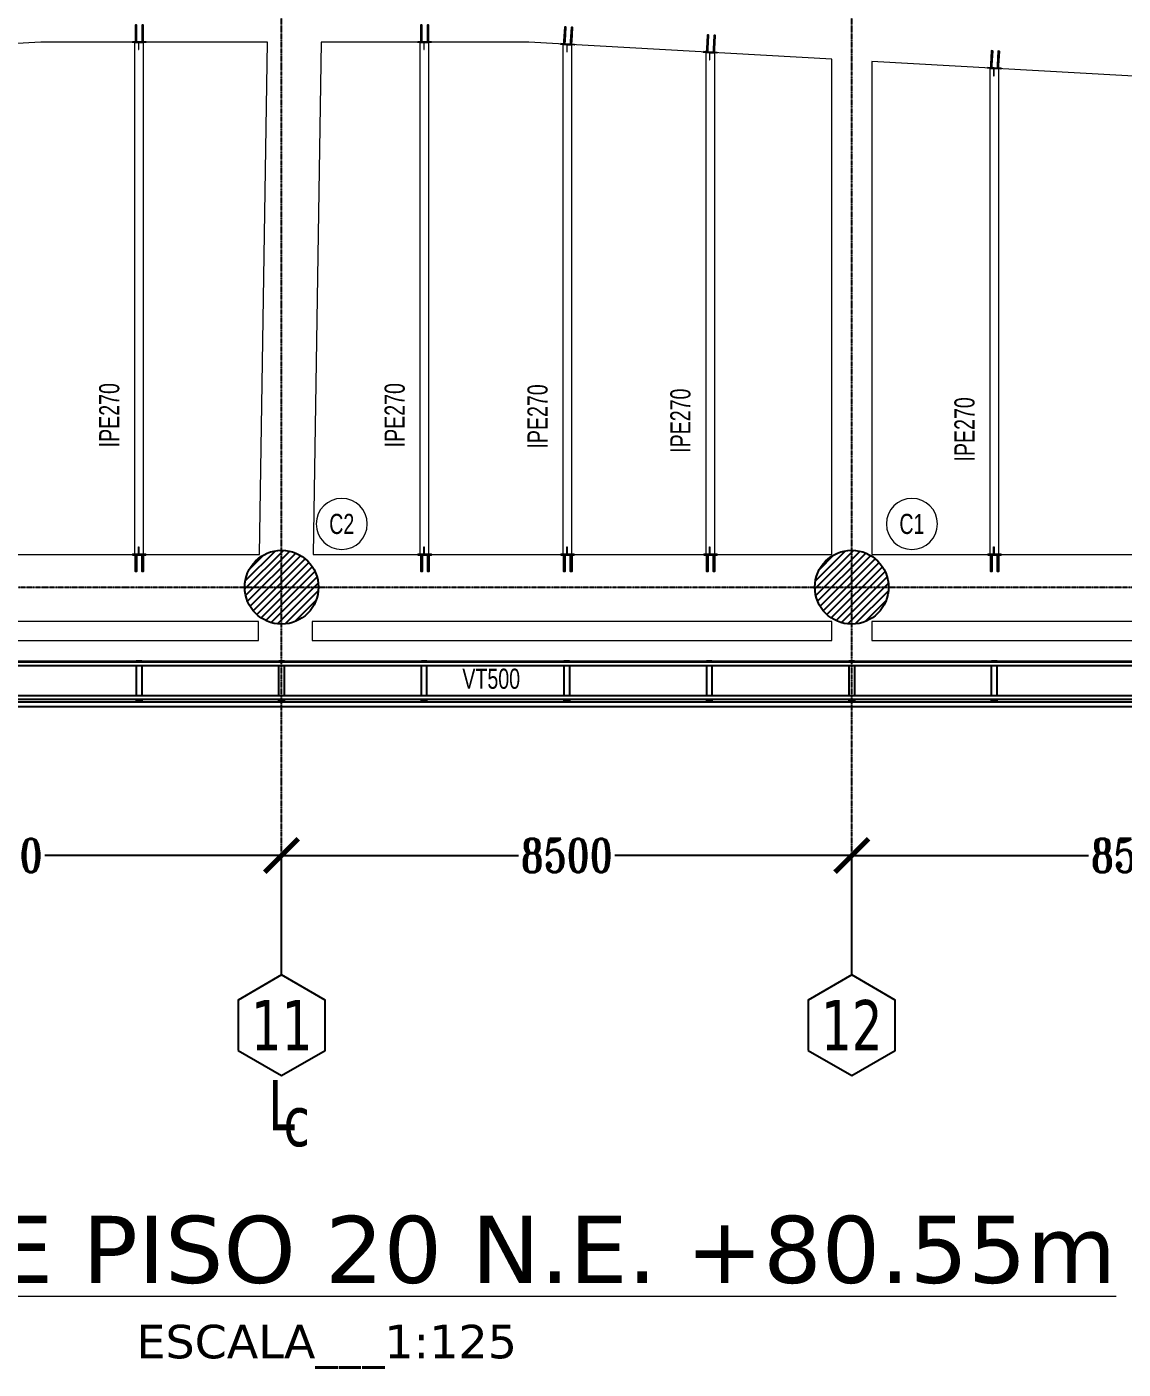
# Model space of a CAD drawing. Header units: millimetres. Extents: x -6598 to 74598, y -11659 to 33736.
# Drawn here: x 30202 to 46546, y -11659 to 8355 of the extents above; entities that cross this region are included whole.
import ezdxf
from ezdxf.enums import TextEntityAlignment as Align

# ---------------------------------------------------------------- set-up
doc = ezdxf.new("R2010")
doc.units = ezdxf.units.MM
doc.header["$LTSCALE"] = 0.95
doc.linetypes.add('DXK_LINE_DOT3', pattern=[5.9187, 2.979, -0.9799, 0.9799, -0.9799])
for name, color, linetype, lineweight in [('0-2', 250, 'Continuous', 5), ('E_COLUMNAS-4', 1, 'Continuous', 25), ('E_TEXTO', 3, 'Continuous', 9), ('E_VIGAS', 7, 'Continuous', 9), ('E_VIGAS-1', 5, 'Continuous', 25), ('E_VIGAS-2', 10, 'Continuous', 25), ('HCB-TEXT-H1', 6, 'Continuous', 18), ('HCB-TEXT-H2', 4, 'Continuous', 18), ('HCB-VIGAS', 4, 'Continuous', 15)]:
    doc.layers.add(name, color=color, linetype=linetype, lineweight=lineweight)
for name, color, linetype in [('COTAS', 8, 'Continuous'), ('HCB-ACH_PANT', 253, 'Continuous'), ('HCB-EJES', 1, 'Continuous'), ('HCB-PLATINAS', 5, 'Continuous'), ('HCB-ROTULOS', 2, 'Continuous')]:
    doc.layers.add(name, color=color, linetype=linetype)
doc.styles.add('Arial Narrow', font='', dxfattribs={"width": 0.85, "height": 0.3})
doc.styles.add('ROMANT', font='romant.shx', dxfattribs={"width": 0.8})
doc.styles.add('VERDANA', font='verdana.ttf')
doc.styles.get('Arial Narrow').set_extended_font_data('Arial Narrow')
doc.dimstyles.new('1.125', dxfattribs={"dimscale": 0, "dimtxt": 500, "dimasz": 500, "dimexe": 4, "dimexo": 4, "dimgap": 15, "dimtad": 0, "dimdec": 0, "dimzin": 4, "dimdsep": 46, "dimtxsty": 'ROMANT', "dimblk": 'ARCHTICK', "dimcen": -10, "dimclrd": 256, "dimclrt": 3, "dimadec": 0, "dimazin": 0, "dimtfac": 1, "dimtdec": 0, "dimtix": 1, "dimtmove": 0, "dimatfit": 0, "dimldrblk": 'OBLIQUE', "dimfxl": 0.05, "dimtolj": 1, "dimtzin": 0, "dimarcsym": 0})

# ---------------------------------------------------------------- blocks, each defined once
blk = doc.blocks.new('_ArchTick')
at = {"color": 0, "linetype": 'ByBlock', "const_width": 0.15}
blk.add_lwpolyline([(-0.5, -0.5), (0.5, 0.5)], dxfattribs=at)
blk = doc.blocks.new('*D116')
at = {"layer": 'COTAS', "color": 0, "lineweight": -2, "transparency": 16777216}
for p, q in [((25500, -5776), (25500, -3996)), ((34000, -5776), (34000, -3996))]:
    blk.add_line(p, q, dxfattribs=at)
at = {"layer": 'COTAS', "lineweight": -2, "transparency": 16777216}
for p, q in [((25500, -4000), (29030, -4000)), ((34000, -4000), (30470, -4000))]:
    blk.add_line(p, q, dxfattribs=at)
at = {"layer": 'Defpoints', "color": 0, "transparency": 16777216}
for p in [(25500, -4000), (25500, -5780), (34000, -5780)]:
    blk.add_point(p, dxfattribs=at)
at = {"layer": 'COTAS', "lineweight": -2, "transparency": 16777216, "xscale": 500, "yscale": 500, "zscale": 500, "rotation": 180}
blk.add_blockref('_ArchTick', (25500, -4000), dxfattribs=at)
at = {"layer": 'COTAS', "lineweight": -2, "transparency": 16777216, "xscale": 500, "yscale": 500, "zscale": 500}
blk.add_blockref('_ArchTick', (34000, -4000), dxfattribs=at)
at = {"layer": 'COTAS', "color": 3, "transparency": 16777216, "insert": (29750, -4000), "char_height": 500, "attachment_point": 5, "style": 'ROMANT'}
blk.add_mtext('\\A1;8500', dxfattribs=at)
blk = doc.blocks.new('_Oblique')
at = {"color": 0, "linetype": 'ByBlock', "lineweight": -2}
blk.add_line((-0.5, -0.5), (0.5, 0.5), dxfattribs=at)
blk = doc.blocks.new('*D117')
at = {"layer": 'COTAS', "color": 0, "lineweight": -2, "transparency": 16777216}
for p, q in [((34000, -5776), (34000, -3996)), ((42500, -5776), (42500, -3996))]:
    blk.add_line(p, q, dxfattribs=at)
at = {"layer": 'COTAS', "lineweight": -2, "transparency": 16777216}
for p, q in [((34000, -4000), (37530, -4000)), ((42500, -4000), (38970, -4000))]:
    blk.add_line(p, q, dxfattribs=at)
at = {"layer": 'Defpoints', "color": 0, "transparency": 16777216}
for p in [(34000, -4000), (34000, -5780), (42500, -5780)]:
    blk.add_point(p, dxfattribs=at)
at = {"layer": 'COTAS', "lineweight": -2, "transparency": 16777216, "xscale": 500, "yscale": 500, "zscale": 500, "rotation": 180}
blk.add_blockref('_ArchTick', (34000, -4000), dxfattribs=at)
at = {"layer": 'COTAS', "lineweight": -2, "transparency": 16777216, "xscale": 500, "yscale": 500, "zscale": 500}
blk.add_blockref('_ArchTick', (42500, -4000), dxfattribs=at)
at = {"layer": 'COTAS', "color": 3, "transparency": 16777216, "insert": (38250, -4000), "char_height": 500, "attachment_point": 5, "style": 'ROMANT'}
blk.add_mtext('\\A1;8500', dxfattribs=at)
blk = doc.blocks.new('*D118')
at = {"layer": 'COTAS', "color": 0, "lineweight": -2, "transparency": 16777216}
for p, q in [((42500, -5776), (42500, -3996)), ((51000, -5776), (51000, -3996))]:
    blk.add_line(p, q, dxfattribs=at)
at = {"layer": 'COTAS', "lineweight": -2, "transparency": 16777216}
for p, q in [((42500, -4000), (46030, -4000)), ((51000, -4000), (47470, -4000))]:
    blk.add_line(p, q, dxfattribs=at)
at = {"layer": 'Defpoints', "color": 0, "transparency": 16777216}
for p in [(42500, -4000), (42500, -5780), (51000, -5780)]:
    blk.add_point(p, dxfattribs=at)
at = {"layer": 'COTAS', "lineweight": -2, "transparency": 16777216, "xscale": 500, "yscale": 500, "zscale": 500, "rotation": 180}
blk.add_blockref('_ArchTick', (42500, -4000), dxfattribs=at)
at = {"layer": 'COTAS', "lineweight": -2, "transparency": 16777216, "xscale": 500, "yscale": 500, "zscale": 500}
blk.add_blockref('_ArchTick', (51000, -4000), dxfattribs=at)
at = {"layer": 'COTAS', "color": 3, "transparency": 16777216, "insert": (46750, -4000), "char_height": 500, "attachment_point": 5, "style": 'ROMANT'}
blk.add_mtext('\\A1;8500', dxfattribs=at)
blk = doc.blocks.new('EST_SFM_VIGA-METALICA-SECCION-C - EST_SFM_VIGA-METALICA-UPN100-1527742-PLANTA TIPO PISO 18 A PISO 23')
at = {"layer": 'E_VIGAS-2'}
for p, q in [((34.044, 0.018), (-34.827, 0.018)), ((-34.827, -0.032), (34.044, -0.032))]:
    blk.add_line(p, q, dxfattribs=at)
blk = doc.blocks.new('EST_SFM_VIGA-METALICA-SECCION-C - EST_SFM_VIGA-METALICA-UPN100-1527772-PLANTA TIPO PISO 18 A PISO 23')
at = {"layer": 'E_VIGAS-2'}
for p, q in [((34.942, 0.032), (-34.929, 0.032)), ((-34.929, -0.018), (34.942, -0.018))]:
    blk.add_line(p, q, dxfattribs=at)
blk = doc.blocks.new('EST_SFM_VIGA-METALICA-SECCION-C - EST_SFM_VIGA-METALICA-UPN160-1579051-PLANTA TIPO PISO 18 A PISO 23')
at = {"layer": 'E_VIGAS-1'}
for p, q in [((30.107, 0.047), (-30.264, 0.047)), ((-30.269, -0.018), (30.113, -0.018))]:
    blk.add_line(p, q, dxfattribs=at)
blk = doc.blocks.new('DCTIB_CNI_EST_MOD-1A-FAC_0001_rvt-2-PLANTA TIPO PISO 18 A PISO 23')
at = {"layer": 'E_VIGAS-1'}
for p, q in [((-42.328, 139.567), (-42.246, 139.567)), ((-42.328, 139.567), (-42.328, 139.545)), ((-42.246, 139.567), (-42.246, 139.545)), ((-40.203, 139.567), (-40.121, 139.567)), ((-40.203, 139.545), (-40.203, 139.567)), ((-40.121, 139.545), (-40.121, 139.567)), ((-38.078, 139.567), (-37.996, 139.567)), ((-38.078, 139.545), (-38.078, 139.567)), ((-37.996, 139.545), (-37.996, 139.567)), ((-35.953, 139.567), (-35.871, 139.567)), ((-35.953, 139.567), (-35.953, 139.545)), ((-35.871, 139.567), (-35.871, 139.545)), ((-33.828, 139.567), (-33.746, 139.567)), ((-33.828, 139.567), (-33.828, 139.545)), ((-33.746, 139.567), (-33.746, 139.545)), ((-31.703, 139.567), (-31.621, 139.567)), ((-31.703, 139.567), (-31.703, 139.545)), ((-31.621, 139.567), (-31.621, 139.545)), ((-29.578, 139.567), (-29.496, 139.567)), ((-29.578, 139.545), (-29.578, 139.567)), ((-29.496, 139.545), (-29.496, 139.567)), ((-42.328, 139.495), (-42.328, 139.045)), ((-42.246, 139.495), (-42.246, 139.045)), ((-40.203, 139.045), (-40.203, 139.495)), ((-40.121, 139.045), (-40.121, 139.495)), ((-38.078, 139.045), (-38.078, 139.495)), ((-37.996, 139.045), (-37.996, 139.495)), ((-35.953, 139.495), (-35.953, 139.045)), ((-35.871, 139.495), (-35.871, 139.045)), ((-33.828, 139.495), (-33.828, 139.045)), ((-33.746, 139.495), (-33.746, 139.045)), ((-31.703, 139.495), (-31.703, 139.045)), ((-31.621, 139.495), (-31.621, 139.045)), ((-29.578, 139.045), (-29.578, 139.495)), ((-29.496, 139.045), (-29.496, 139.495)), ((-42.328, 138.995), (-42.328, 138.967)), ((-42.328, 138.967), (-42.246, 138.967)), ((-42.328, 138.966), (-42.328, 138.967)), ((-42.3, 138.966), (-42.328, 138.966)), ((-42.29, 138.961), (-42.29, 138.966)), ((-42.29, 138.947), (-42.29, 138.961)), ((-42.285, 138.966), (-42.285, 138.961)), ((-42.285, 138.961), (-42.285, 138.947)), ((-42.246, 138.966), (-42.274, 138.966)), ((-42.246, 138.995), (-42.246, 138.967)), ((-42.246, 138.967), (-42.246, 138.966)), ((-40.203, 138.967), (-40.203, 138.995)), ((-40.203, 138.966), (-40.203, 138.967)), ((-40.203, 138.967), (-40.121, 138.967)), ((-40.176, 138.966), (-40.203, 138.966)), ((-40.165, 138.961), (-40.165, 138.966)), ((-40.165, 138.947), (-40.165, 138.961)), ((-40.16, 138.966), (-40.16, 138.961)), ((-40.16, 138.961), (-40.16, 138.947)), ((-40.121, 138.966), (-40.149, 138.966)), ((-40.121, 138.967), (-40.121, 138.995)), ((-40.121, 138.967), (-40.121, 138.966)), ((-38.078, 138.967), (-38.078, 138.995)), ((-38.078, 138.966), (-38.078, 138.967)), ((-38.078, 138.967), (-37.996, 138.967)), ((-38.05, 138.966), (-38.078, 138.966)), ((-38.04, 138.961), (-38.04, 138.966)), ((-38.04, 138.947), (-38.04, 138.961)), ((-38.035, 138.966), (-38.035, 138.961)), ((-38.035, 138.961), (-38.035, 138.947)), ((-37.996, 138.966), (-38.024, 138.966)), ((-37.996, 138.967), (-37.996, 138.995)), ((-37.996, 138.967), (-37.996, 138.966)), ((-35.953, 138.995), (-35.953, 138.967)), ((-35.953, 138.967), (-35.871, 138.967)), ((-35.953, 138.966), (-35.953, 138.967)), ((-35.925, 138.966), (-35.953, 138.966)), ((-35.915, 138.961), (-35.915, 138.966)), ((-35.915, 138.947), (-35.915, 138.961)), ((-35.91, 138.966), (-35.91, 138.961)), ((-35.91, 138.961), (-35.91, 138.947)), ((-35.871, 138.966), (-35.899, 138.966)), ((-35.871, 138.995), (-35.871, 138.967)), ((-35.871, 138.967), (-35.871, 138.966)), ((-33.828, 138.995), (-33.828, 138.967)), ((-33.828, 138.967), (-33.746, 138.967)), ((-33.828, 138.966), (-33.828, 138.967)), ((-33.8, 138.966), (-33.828, 138.966)), ((-33.79, 138.961), (-33.79, 138.966)), ((-33.79, 138.947), (-33.79, 138.961)), ((-33.785, 138.966), (-33.785, 138.961)), ((-33.785, 138.961), (-33.785, 138.947)), ((-33.746, 138.966), (-33.774, 138.966)), ((-33.746, 138.995), (-33.746, 138.967)), ((-33.746, 138.967), (-33.746, 138.966)), ((-31.703, 138.995), (-31.703, 138.967)), ((-31.703, 138.967), (-31.621, 138.967)), ((-31.703, 138.966), (-31.703, 138.967)), ((-31.675, 138.966), (-31.703, 138.966)), ((-31.664, 138.961), (-31.664, 138.966)), ((-31.664, 138.947), (-31.664, 138.961)), ((-31.659, 138.966), (-31.659, 138.961)), ((-31.659, 138.961), (-31.659, 138.947)), ((-31.621, 138.966), (-31.649, 138.966)), ((-31.621, 138.995), (-31.621, 138.967)), ((-31.621, 138.967), (-31.621, 138.966)), ((-29.578, 138.967), (-29.578, 138.995)), ((-29.578, 138.966), (-29.578, 138.967)), ((-29.578, 138.967), (-29.496, 138.967)), ((-29.55, 138.966), (-29.578, 138.966)), ((-29.54, 138.961), (-29.54, 138.966)), ((-29.54, 138.947), (-29.54, 138.961)), ((-29.535, 138.966), (-29.535, 138.961)), ((-29.535, 138.961), (-29.535, 138.947)), ((-29.496, 138.966), (-29.524, 138.966)), ((-29.496, 138.967), (-29.496, 138.995)), ((-29.496, 138.967), (-29.496, 138.966))]:
    blk.add_line(p, q, dxfattribs=at)
for points, knots in [([(-42.29, 138.961), (-42.29, 138.962), (-42.29, 138.963), (-42.292, 138.965), (-42.293, 138.965), (-42.295, 138.966), (-42.296, 138.966), (-42.297, 138.966), (-42.299, 138.966), (-42.3, 138.966)], [0, 0, 0, 0, 0.285714, 0.428571, 0.571429, 0.678571, 0.732143, 0.785714, 1, 1, 1, 1]), ([(-42.3, 138.966), (-42.299, 138.966), (-42.298, 138.966), (-42.295, 138.966), (-42.293, 138.965), (-42.291, 138.964), (-42.29, 138.963), (-42.29, 138.962), (-42.29, 138.961)], [0, 0, 0, 0, 0.142857, 0.285714, 0.428571, 0.571429, 0.785714, 1, 1, 1, 1]), ([(-42.285, 138.961), (-42.285, 138.962), (-42.284, 138.963), (-42.283, 138.965), (-42.281, 138.965), (-42.28, 138.966), (-42.279, 138.966), (-42.277, 138.966), (-42.275, 138.966), (-42.274, 138.966)], [0, 0, 0, 0, 0.285714, 0.428571, 0.571429, 0.678571, 0.732143, 0.785714, 1, 1, 1, 1]), ([(-42.274, 138.966), (-42.275, 138.966), (-42.276, 138.966), (-42.279, 138.966), (-42.281, 138.965), (-42.283, 138.964), (-42.284, 138.963), (-42.285, 138.962), (-42.285, 138.961)], [0, 0, 0, 0, 0.142857, 0.285714, 0.428571, 0.571429, 0.785714, 1, 1, 1, 1]), ([(-40.176, 138.966), (-40.175, 138.966), (-40.173, 138.966), (-40.171, 138.966), (-40.168, 138.965), (-40.167, 138.964), (-40.165, 138.963), (-40.165, 138.962), (-40.165, 138.961)], [0, 0, 0, 0, 0.142857, 0.285714, 0.428571, 0.571429, 0.785714, 1, 1, 1, 1]), ([(-40.165, 138.961), (-40.165, 138.962), (-40.165, 138.963), (-40.167, 138.965), (-40.168, 138.965), (-40.17, 138.966), (-40.171, 138.966), (-40.173, 138.966), (-40.174, 138.966), (-40.176, 138.966)], [0, 0, 0, 0, 0.285714, 0.428571, 0.571429, 0.678571, 0.732143, 0.785714, 1, 1, 1, 1]), ([(-40.149, 138.966), (-40.15, 138.966), (-40.152, 138.966), (-40.154, 138.966), (-40.156, 138.965), (-40.158, 138.964), (-40.16, 138.963), (-40.16, 138.962), (-40.16, 138.961)], [0, 0, 0, 0, 0.142857, 0.285714, 0.428571, 0.571429, 0.785714, 1, 1, 1, 1]), ([(-40.16, 138.961), (-40.16, 138.962), (-40.159, 138.963), (-40.158, 138.965), (-40.156, 138.965), (-40.155, 138.966), (-40.154, 138.966), (-40.152, 138.966), (-40.15, 138.966), (-40.149, 138.966)], [0, 0, 0, 0, 0.285714, 0.428571, 0.571429, 0.678571, 0.732143, 0.785714, 1, 1, 1, 1]), ([(-38.05, 138.966), (-38.049, 138.966), (-38.048, 138.966), (-38.045, 138.966), (-38.043, 138.965), (-38.041, 138.964), (-38.04, 138.963), (-38.04, 138.962), (-38.04, 138.961)], [0, 0, 0, 0, 0.142857, 0.285714, 0.428571, 0.571429, 0.785714, 1, 1, 1, 1]), ([(-38.04, 138.961), (-38.04, 138.962), (-38.04, 138.963), (-38.042, 138.965), (-38.043, 138.965), (-38.045, 138.966), (-38.046, 138.966), (-38.047, 138.966), (-38.049, 138.966), (-38.05, 138.966)], [0, 0, 0, 0, 0.285714, 0.428571, 0.571429, 0.678571, 0.732143, 0.785714, 1, 1, 1, 1]), ([(-38.024, 138.966), (-38.025, 138.966), (-38.026, 138.966), (-38.029, 138.966), (-38.031, 138.965), (-38.033, 138.964), (-38.034, 138.963), (-38.035, 138.962), (-38.035, 138.961)], [0, 0, 0, 0, 0.142857, 0.285714, 0.428571, 0.571429, 0.785714, 1, 1, 1, 1]), ([(-38.035, 138.961), (-38.035, 138.962), (-38.034, 138.963), (-38.033, 138.965), (-38.031, 138.965), (-38.03, 138.966), (-38.029, 138.966), (-38.027, 138.966), (-38.025, 138.966), (-38.024, 138.966)], [0, 0, 0, 0, 0.285714, 0.428571, 0.571429, 0.678571, 0.732143, 0.785714, 1, 1, 1, 1]), ([(-35.915, 138.961), (-35.915, 138.962), (-35.915, 138.963), (-35.917, 138.965), (-35.918, 138.965), (-35.92, 138.966), (-35.921, 138.966), (-35.922, 138.966), (-35.924, 138.966), (-35.925, 138.966)], [0, 0, 0, 0, 0.285714, 0.428571, 0.571429, 0.678571, 0.732143, 0.785714, 1, 1, 1, 1]), ([(-35.925, 138.966), (-35.924, 138.966), (-35.923, 138.966), (-35.92, 138.966), (-35.918, 138.965), (-35.916, 138.964), (-35.915, 138.963), (-35.915, 138.962), (-35.915, 138.961)], [0, 0, 0, 0, 0.142857, 0.285714, 0.428571, 0.571429, 0.785714, 1, 1, 1, 1]), ([(-35.91, 138.961), (-35.91, 138.962), (-35.909, 138.963), (-35.908, 138.965), (-35.906, 138.965), (-35.905, 138.966), (-35.904, 138.966), (-35.902, 138.966), (-35.9, 138.966), (-35.899, 138.966)], [0, 0, 0, 0, 0.285714, 0.428571, 0.571429, 0.678571, 0.732143, 0.785714, 1, 1, 1, 1]), ([(-35.899, 138.966), (-35.9, 138.966), (-35.901, 138.966), (-35.904, 138.966), (-35.906, 138.965), (-35.908, 138.964), (-35.909, 138.963), (-35.91, 138.962), (-35.91, 138.961)], [0, 0, 0, 0, 0.142857, 0.285714, 0.428571, 0.571429, 0.785714, 1, 1, 1, 1]), ([(-33.79, 138.961), (-33.79, 138.962), (-33.79, 138.963), (-33.792, 138.965), (-33.793, 138.965), (-33.795, 138.966), (-33.796, 138.966), (-33.797, 138.966), (-33.799, 138.966), (-33.8, 138.966)], [0, 0, 0, 0, 0.285714, 0.428571, 0.571429, 0.678571, 0.732143, 0.785714, 1, 1, 1, 1]), ([(-33.8, 138.966), (-33.799, 138.966), (-33.798, 138.966), (-33.795, 138.966), (-33.793, 138.965), (-33.791, 138.964), (-33.79, 138.963), (-33.79, 138.962), (-33.79, 138.961)], [0, 0, 0, 0, 0.142857, 0.285714, 0.428571, 0.571429, 0.785714, 1, 1, 1, 1]), ([(-33.785, 138.961), (-33.785, 138.962), (-33.784, 138.963), (-33.783, 138.965), (-33.781, 138.965), (-33.78, 138.966), (-33.779, 138.966), (-33.777, 138.966), (-33.775, 138.966), (-33.774, 138.966)], [0, 0, 0, 0, 0.285714, 0.428571, 0.571429, 0.678571, 0.732143, 0.785714, 1, 1, 1, 1]), ([(-33.774, 138.966), (-33.775, 138.966), (-33.776, 138.966), (-33.779, 138.966), (-33.781, 138.965), (-33.783, 138.964), (-33.784, 138.963), (-33.785, 138.962), (-33.785, 138.961)], [0, 0, 0, 0, 0.142857, 0.285714, 0.428571, 0.571429, 0.785714, 1, 1, 1, 1]), ([(-31.664, 138.961), (-31.664, 138.962), (-31.665, 138.963), (-31.666, 138.965), (-31.668, 138.965), (-31.669, 138.966), (-31.67, 138.966), (-31.672, 138.966), (-31.674, 138.966), (-31.675, 138.966)], [0, 0, 0, 0, 0.285714, 0.428571, 0.571429, 0.678571, 0.732143, 0.785714, 1, 1, 1, 1]), ([(-31.675, 138.966), (-31.674, 138.966), (-31.673, 138.966), (-31.67, 138.966), (-31.668, 138.965), (-31.666, 138.964), (-31.665, 138.963), (-31.664, 138.962), (-31.664, 138.961)], [0, 0, 0, 0, 0.142857, 0.285714, 0.428571, 0.571429, 0.785714, 1, 1, 1, 1]), ([(-31.659, 138.961), (-31.659, 138.962), (-31.659, 138.963), (-31.657, 138.965), (-31.656, 138.965), (-31.654, 138.966), (-31.653, 138.966), (-31.652, 138.966), (-31.65, 138.966), (-31.649, 138.966)], [0, 0, 0, 0, 0.285714, 0.428571, 0.571429, 0.678571, 0.732143, 0.785714, 1, 1, 1, 1]), ([(-31.649, 138.966), (-31.65, 138.966), (-31.651, 138.966), (-31.654, 138.966), (-31.656, 138.965), (-31.658, 138.964), (-31.659, 138.963), (-31.659, 138.962), (-31.659, 138.961)], [0, 0, 0, 0, 0.142857, 0.285714, 0.428571, 0.571429, 0.785714, 1, 1, 1, 1]), ([(-29.55, 138.966), (-29.549, 138.966), (-29.548, 138.966), (-29.545, 138.966), (-29.543, 138.965), (-29.541, 138.964), (-29.54, 138.963), (-29.54, 138.962), (-29.54, 138.961)], [0, 0, 0, 0, 0.142857, 0.285714, 0.428571, 0.571429, 0.785714, 1, 1, 1, 1]), ([(-29.54, 138.961), (-29.54, 138.962), (-29.54, 138.963), (-29.542, 138.965), (-29.543, 138.965), (-29.545, 138.966), (-29.546, 138.966), (-29.547, 138.966), (-29.549, 138.966), (-29.55, 138.966)], [0, 0, 0, 0, 0.285714, 0.428571, 0.571429, 0.678571, 0.732143, 0.785714, 1, 1, 1, 1]), ([(-29.524, 138.966), (-29.525, 138.966), (-29.526, 138.966), (-29.529, 138.966), (-29.531, 138.965), (-29.533, 138.964), (-29.534, 138.963), (-29.535, 138.962), (-29.535, 138.961)], [0, 0, 0, 0, 0.142857, 0.285714, 0.428571, 0.571429, 0.785714, 1, 1, 1, 1]), ([(-29.535, 138.961), (-29.535, 138.962), (-29.534, 138.963), (-29.533, 138.965), (-29.531, 138.965), (-29.53, 138.966), (-29.529, 138.966), (-29.527, 138.966), (-29.525, 138.966), (-29.524, 138.966)], [0, 0, 0, 0, 0.285714, 0.428571, 0.571429, 0.678571, 0.732143, 0.785714, 1, 1, 1, 1])]:
    blk.add_open_spline(points, degree=3, knots=knots, dxfattribs=at)
for name, p in [('EST_SFM_VIGA-METALICA-SECCION-C - EST_SFM_VIGA-METALICA-UPN100-1527742-PLANTA TIPO PISO 18 A PISO 23', (-39.77, 139.527)), ('EST_SFM_VIGA-METALICA-SECCION-C - EST_SFM_VIGA-METALICA-UPN160-1579051-PLANTA TIPO PISO 18 A PISO 23', (-40.084, 138.9)), ('EST_SFM_VIGA-METALICA-SECCION-C - EST_SFM_VIGA-METALICA-UPN100-1527772-PLANTA TIPO PISO 18 A PISO 23', (-40.169, 139.013))]:
    blk.add_blockref(name, p, dxfattribs=at)
blk = doc.blocks.new('CNI_TAG COLUMNAS CONCRETO MARCA - CNI_COLUMNA CONCRETO-582370-PLANTA TIPO PISO 18 A PISO 23')
at = {"layer": 'E_TEXTO'}
for start, end in [(360, 180), (180, 360)]:
    blk.add_arc((0.00026, -0.00015), 0.00254, start, end, dxfattribs=at)

msp = doc.modelspace()

# ---------------------------------------------------------------- hatches: boundary and pattern name
at = {"layer": 'HCB-ACH_PANT'}
h = msp.add_hatch(dxfattribs=at)
h.set_pattern_fill('ANSI31', color=256, scale=25)
h.set_pattern_definition([(45, (21353.89, -3e-11), (-56.1266, 56.1266), [])])
edge = h.paths.add_edge_path()
edge.add_arc((34000.1, 0), 550, 0, 360)
h = msp.add_hatch(dxfattribs=at)
h.set_pattern_fill('ANSI31', color=256, scale=25)
h.set_pattern_definition([(45, (29853.89, -3e-11), (-56.1266, 56.1266), [])])
edge = h.paths.add_edge_path()
edge.add_arc((42500.1, 0), 550, 0, 360)

# ---------------------------------------------------------------- linework, layer by layer
at = {"layer": 'E_COLUMNAS-4'}
for centre in [(34000.1, 0), (42500.1, 0)]:
    msp.add_circle(centre, 550, dxfattribs=at)
at = {"layer": 'E_VIGAS', "color": 30, "true_color": 0xf26722}
for points in [[(6101, 26595.9), (6101.1, -1095.9), (61901.3, -1095.8), (61901.2, 26595.9)], [(33672.8, 490.1), (33788.7, 8125.2), (30409.1, 8125.2), (25801, 7870.7), (25801, 490.1)], [(42201, 490.1), (42201, 7872.8), (37683.8, 8125.2), (34588.8, 8125.2), (34472.9, 490.1)], [(50621.2, 490.1), (50787, 7393.1), (42801, 7839.3), (42801, 490.1)], [(33657.6, -509.9), (25801, -509.9), (25801, -795.9), (33653.3, -795.9)], [(42201, -509.9), (34457.7, -509.9), (34453.4, -795.9), (42201, -795.9)], [(50597.1, -509.9), (42801, -509.9), (42801, -795.9), (50590.3, -795.9)]]:
    msp.add_lwpolyline(points, close=True, dxfattribs=at)
at = {"layer": 'HCB-EJES', "linetype": 'DXK_LINE_DOT3'}
for p, q in [((34000.1, -5780.2), (34000.1, 31280.5)), ((42500.1, -5780.2), (42500.1, 31280.5)), ((-5098.2, 0), (73098.4, 0))]:
    msp.add_line(p, q, dxfattribs=at)
at = {"layer": 'HCB-PLATINAS', "color": 5}
for points in [[(31825.4, 8132.7), (31829, 8131.2), (31832.7, 8132.7), (31834.7, 8133.5), (31837, 8139.2), (31837, 8176.7), (31837, 8381.2), (31821, 8381.2), (31821, 8176.7), (31821, 8139.2), (31823.4, 8133.5)], [(31925.4, 8132.7), (31929, 8131.2), (31932.7, 8132.7), (31934.7, 8133.5), (31937, 8139.2), (31937, 8176.7), (31937, 8381.2), (31921, 8381.2), (31921, 8176.7), (31921, 8139.2), (31923.4, 8133.5)], [(36080.8, 8132.7), (36084.4, 8131.2), (36088, 8132.7), (36090, 8133.5), (36092.4, 8139.2), (36092.4, 8176.7), (36092.4, 8381.2), (36076.4, 8381.2), (36076.4, 8176.7), (36076.4, 8139.2), (36078.7, 8133.5)], [(36180.8, 8132.7), (36184.4, 8131.2), (36188, 8132.7), (36190, 8133.5), (36192.4, 8139.2), (36192.4, 8176.7), (36192.4, 8381.2), (36176.4, 8381.2), (36176.4, 8176.7), (36176.4, 8139.2), (36178.7, 8133.5)], [(38211.7, 8103.2), (38215.2, 8101.5), (38218.9, 8102.8), (38221, 8103.6), (38223.7, 8109.1), (38225.7, 8146.5), (38237, 8350.7), (38221.1, 8351.6), (38209.8, 8147.4), (38207.7, 8110), (38209.7, 8104.2)], [(38311.6, 8097.7), (38315.1, 8096), (38318.8, 8097.3), (38320.9, 8098), (38323.5, 8103.6), (38325.6, 8141), (38336.9, 8345.2), (38320.9, 8346.1), (38309.6, 8141.9), (38307.5, 8104.4), (38309.6, 8098.7)], [(40341.1, 7984.3), (40344.6, 7982.6), (40348.3, 7983.9), (40350.4, 7984.6), (40353.1, 7990.1), (40355.1, 8027.6), (40366.4, 8231.7), (40350.5, 8232.6), (40339.2, 8028.4), (40337.1, 7991), (40339.1, 7985.2)], [(40441, 7978.7), (40444.5, 7977), (40448.2, 7978.3), (40450.3, 7979.1), (40452.9, 7984.6), (40455, 8022), (40466.3, 8226.2), (40450.3, 8227.1), (40439, 8022.9), (40436.9, 7985.5), (40439, 7979.7)], [(44576, 7747.5), (44579.5, 7745.8), (44583.2, 7747.1), (44585.3, 7747.8), (44587.9, 7753.3), (44590, 7790.8), (44601.3, 7995), (44585.3, 7995.9), (44574, 7791.7), (44572, 7754.2), (44574, 7748.5)], [(44675.8, 7742), (44679.4, 7740.3), (44683.1, 7741.6), (44685.1, 7742.3), (44687.8, 7747.8), (44689.9, 7785.3), (44701.2, 7989.4), (44685.2, 7990.3), (44673.9, 7786.1), (44671.8, 7748.7), (44673.8, 7742.9)], [(31825.6, 482.6), (31829.2, 484.1), (31832.8, 482.6), (31834.8, 481.8), (31837.2, 476.1), (31837.2, 438.6), (31837.2, 234.1), (31821.2, 234.1), (31821.2, 438.6), (31821.2, 476.1), (31823.5, 481.8)], [(31925.6, 482.6), (31929.2, 484.1), (31932.8, 482.6), (31934.8, 481.8), (31937.2, 476.1), (31937.2, 438.6), (31937.2, 234.1), (31921.2, 234.1), (31921.2, 438.6), (31921.2, 476.1), (31923.5, 481.8)], [(36083.3, 482.6), (36086.9, 484.1), (36090.6, 482.6), (36092.6, 481.7), (36094.9, 476.1), (36094.9, 438.6), (36094.9, 234.1), (36078.9, 234.1), (36078.9, 438.6), (36078.9, 476.1), (36081.3, 481.7)], [(36183.3, 482.6), (36186.9, 484.1), (36190.6, 482.6), (36192.6, 481.7), (36194.9, 476.1), (36194.9, 438.6), (36194.9, 234.1), (36178.9, 234.1), (36178.9, 438.6), (36178.9, 476.1), (36181.3, 481.7)], [(38213.3, 482.6), (38216.9, 484.1), (38220.5, 482.6), (38222.6, 481.7), (38224.9, 476.1), (38224.9, 438.6), (38224.9, 234.1), (38208.9, 234.1), (38208.9, 438.6), (38208.9, 476.1), (38211.3, 481.7)], [(38313.3, 482.6), (38316.9, 484.1), (38320.5, 482.6), (38322.6, 481.7), (38324.9, 476.1), (38324.9, 438.6), (38324.9, 234.1), (38308.9, 234.1), (38308.9, 438.6), (38308.9, 476.1), (38311.3, 481.7)], [(40343.3, 482.6), (40346.9, 484.1), (40350.6, 482.6), (40352.6, 481.7), (40354.9, 476.1), (40354.9, 438.6), (40354.9, 234.1), (40338.9, 234.1), (40338.9, 438.6), (40338.9, 476.1), (40341.3, 481.7)], [(40443.3, 482.6), (40446.9, 484.1), (40450.6, 482.6), (40452.6, 481.7), (40454.9, 476.1), (40454.9, 438.6), (40454.9, 234.1), (40438.9, 234.1), (40438.9, 438.6), (40438.9, 476.1), (40441.3, 481.7)], [(44578.4, 482.6), (44582, 484.1), (44585.6, 482.6), (44587.6, 481.8), (44590, 476.1), (44590, 438.6), (44590, 234.1), (44574, 234.1), (44574, 438.6), (44574, 476.1), (44576.3, 481.8)], [(44678.4, 482.6), (44682, 484.1), (44685.6, 482.6), (44687.6, 481.8), (44690, 476.1), (44690, 438.6), (44690, 234.1), (44674, 234.1), (44674, 438.6), (44674, 476.1), (44676.3, 481.8)]]:
    msp.add_lwpolyline(points, close=True, dxfattribs=at)
at = {"layer": 'HCB-PLATINAS', "color": 4}
for points in [[(31774.9, 8131.2), (31974.9, 8131.2), (31974.9, 8125.2), (31774.9, 8125.2)], [(36030.3, 8131.2), (36230.3, 8131.2), (36230.3, 8125.2), (36030.3, 8125.2)], [(38161.2, 8104.5), (38360.9, 8093.5), (38360.6, 8087.4), (38160.9, 8098.5)], [(40290.6, 7985.6), (40490.3, 7974.5), (40490, 7968.4), (40290.3, 7979.6)], [(44525.5, 7748.8), (44725.2, 7737.7), (44724.9, 7731.6), (44525.2, 7742.8)], [(31775.1, 484.1), (31975.1, 484.1), (31975.1, 490.1), (31775.1, 490.1)], [(36032.8, 484.1), (36232.8, 484.1), (36232.8, 490.1), (36032.8, 490.1)], [(38162.8, 484.1), (38362.8, 484.1), (38362.8, 490.1), (38162.8, 490.1)], [(40292.8, 484.1), (40492.8, 484.1), (40492.8, 490.1), (40292.8, 490.1)], [(44527.9, 484.1), (44727.9, 484.1), (44727.9, 490.1), (44527.9, 490.1)]]:
    msp.add_lwpolyline(points, close=True, dxfattribs=at)
at = {"layer": 'HCB-ROTULOS'}
for points in [[(33350.6, -6905.2), (34000.1, -7280.2), (34649.6, -6905.2), (34649.6, -6155.2), (34000.1, -5780.2), (33350.6, -6155.2)], [(41850.6, -6905.2), (42500.1, -7280.2), (43149.6, -6905.2), (43149.6, -6155.2), (42500.1, -5780.2), (41850.6, -6155.2)]]:
    msp.add_lwpolyline(points, close=True, dxfattribs=at)
at = {"layer": 'HCB-VIGAS'}
for points in [[(31807.6, 500.1), (31942.6, 500.1), (31942.6, 8115.2), (31807.6, 8115.2)], [(31865.8, 8125.2), (31865.8, 8015.2), (31871.8, 8015.2), (31871.8, 8125.2)], [(36062.5, 500.1), (36197.5, 500.1), (36197.5, 8115.2), (36062.5, 8115.2)], [(36120.6, 8125.1), (36120.6, 8015.1), (36126.6, 8015.1), (36126.6, 8125.1)], [(38192.5, 500.1), (38327.5, 500.1), (38327.5, 8079.2), (38192.5, 8086.8)], [(38250.7, 8093.5), (38250.7, 7983), (38256.7, 7983), (38256.7, 8093.2)], [(40322.5, 500.1), (40457.5, 500.1), (40457.5, 7960.2), (40322.5, 7967.8)], [(40380.7, 7974.6), (40380.7, 7864), (40386.7, 7864), (40386.7, 7974.2)], [(44557.5, 500.1), (44692.5, 500.1), (44692.5, 7723.6), (44557.5, 7731.2)], [(44615.7, 7737.8), (44615.7, 7627.3), (44621.7, 7627.3), (44621.7, 7737.5)], [(31865.7, 490.1), (31865.7, 600.1), (31871.7, 600.1), (31871.7, 490.1)], [(36120.6, 490.1), (36120.6, 600.1), (36126.6, 600.1), (36126.6, 490.1)], [(38250.6, 490.1), (38250.6, 600.1), (38256.6, 600.1), (38256.6, 490.1)], [(40380.6, 490.1), (40380.6, 600.1), (40386.6, 600.1), (40386.6, 490.1)], [(44615.7, 490.1), (44615.7, 600.1), (44621.7, 600.1), (44621.7, 490.1)]]:
    msp.add_lwpolyline(points, close=True, dxfattribs=at)

# ---------------------------------------------------------------- block references
at = {"layer": '0-2', "xscale": 999.9999999999983, "yscale": 999.9999999999983, "zscale": 999.9999999999983}
msp.add_blockref('DCTIB_CNI_EST_MOD-1A-FAC_0001_rvt-2-PLANTA TIPO PISO 18 A PISO 23', (74162.2, -140662.4), dxfattribs=at)
at = {"layer": 'E_TEXTO', "xscale": 149999.9999999996, "yscale": 149999.9999999996, "zscale": 149999.9999999996}
for p in [(34858, 966.1), (43358, 966.1)]:
    msp.add_blockref('CNI_TAG COLUMNAS CONCRETO MARCA - CNI_COLUMNA CONCRETO-582370-PLANTA TIPO PISO 18 A PISO 23', p, dxfattribs=at)

# ---------------------------------------------------------------- texts
at = {"layer": 'E_TEXTO', "style": 'Arial Narrow', "width": 0.85}
for s, rotation, p in [('IPE270', 90, (31580.3, 2564.8)), ('IPE270', 90, (35835.3, 2564.8)), ('IPE270', 90, (37965.3, 2546.2)), ('IPE270', 90, (40095.3, 2482.7)), ('IPE270', 90, (44330.3, 2353.3)), ('VT500', 360, (37125.2, -1514.3))]:
    msp.add_text(s, height=300, rotation=rotation, dxfattribs=at).set_placement(p, align=Align.CENTER)
for s, p in [('C2', (34897.1, 943.8)), ('C1', (43397.1, 943.8))]:
    msp.add_text(s, height=300, dxfattribs=at).set_placement(p, align=Align.MIDDLE_CENTER)
at = {"layer": 'HCB-ROTULOS', "color": 4, "style": 'VERDANA', "width": 0.7}
for s, p in [('11', (34000.1, -6530.2)), ('12', (42500.1, -6530.2)), ('L', (34000.1, -7720.9)), ('c', (34224.9, -7958.8))]:
    msp.add_text(s, height=750, dxfattribs=at).set_placement(p, align=Align.MIDDLE_CENTER)
at = {"layer": 'HCB-TEXT-H1', "style": 'VERDANA'}
msp.add_text('%%UPLANTA DE PISO 20 N.E. +80.55m', height=1000, dxfattribs=at).set_placement((34672.4, -9872.7), align=Align.MIDDLE_CENTER)
at = {"layer": 'HCB-TEXT-H2', "style": 'VERDANA'}
msp.add_text('ESCALA___1:125', height=500, dxfattribs=at).set_placement((34672.4, -11247.1), align=Align.MIDDLE_CENTER)

# ---------------------------------------------------------------- dimensions: what is measured, and where the dimension line sits
at = {"layer": 'COTAS'}
for base, p1, p2, picture, middle in [((25500.1, -4000), (34000.1, -5780.2), (25500.1, -5780.2), '*D116', (29750.1, -4000)), ((34000.1, -4000), (42500.1, -5780.2), (34000.1, -5780.2), '*D117', (38250.1, -4000)), ((42500.1, -4000), (51000.1, -5780.2), (42500.1, -5780.2), '*D118', (46750.1, -4000))]:
    dim = msp.add_linear_dim(base=base, p1=p1, p2=p2, dimstyle='1.125', override={"dimscale": 1}, dxfattribs=at)
    dim.commit()
    dim.dimension.update_dxf_attribs({"geometry": picture, "text_midpoint": middle})

doc.saveas('drawing.dxf')
